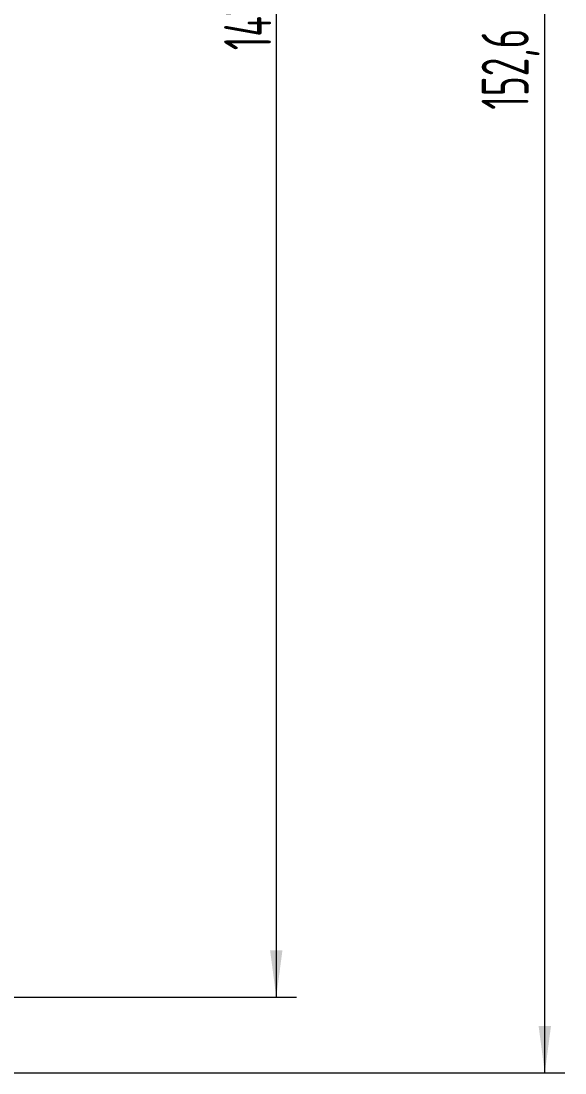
# Model space of a CAD drawing. Header units: millimetres. Extents: x 0 to 841, y 0 to 594.
# Drawn here: x 400.7 to 441.2, y 242.6 to 321 of the extents above; entities that cross this region are included whole.
import ezdxf

# ---------------------------------------------------------------- set-up
doc = ezdxf.new("R2010")
doc.units = ezdxf.units.MM
doc.layers.add('200', color=7, linetype='Continuous')
doc.styles.add('iso-1', font='isocp.shx')
doc.dimstyles.get("Standard").update_dxf_attribs({"dimtxt": 0.18, "dimasz": 0.18, "dimexe": 0.18, "dimexo": 0.0625, "dimgap": 0.09, "dimtad": 0, "dimtih": 1, "dimtoh": 1, "dimdec": 4, "dimzin": 0, "dimdsep": 46, "dimtxsty": 'Standard', "dimcen": 0.09, "dimadec": 0, "dimazin": 0, "dimtfac": 1, "dimtdec": 4, "dimtofl": 0, "dimtmove": 0, "dimatfit": 3, "dimfxl": 1, "dimtolj": 1, "dimtzin": 0, "dimarcsym": 0})

# ---------------------------------------------------------------- blocks, each defined once
blk = doc.blocks.new('_U0')
at = {"layer": '200', "color": 7, "lineweight": 13}
for p, q in [((398.722642, 395.28336), (421.244331, 395.28336)), ((419.744331, 395.28336), (419.744331, 248.28336)), ((398.722642, 248.28336), (421.244331, 248.28336))]:
    blk.add_line(p, q, dxfattribs=at)
at = {"layer": '200', "color": 7, "lineweight": 25}
for points in [[(419.744331, 395.28336), (420.205115, 391.783362), (419.283547, 391.783359)], [(419.744331, 248.28336), (419.283547, 251.783359), (420.205115, 251.783362)]]:
    blk.add_solid(points, dxfattribs=at)
at = {"layer": '200', "color": 7, "linetype": 'Continuous', "lineweight": 18, "insert": (419.358778, 318.859018), "char_height": 3.5, "attachment_point": 7, "rotation": 90, "line_spacing_factor": 0.963855, "style": 'iso-1'}
blk.add_mtext('\\W0.6447;147', dxfattribs=at)
blk = doc.blocks.new('_U1')
at = {"layer": '200', "color": 7, "lineweight": 13}
for p, q in [((398.722642, 395.28336), (441.244331, 395.28336)), ((439.744331, 242.63336), (439.744331, 395.28336)), ((392.122642, 242.63336), (441.244331, 242.63336))]:
    blk.add_line(p, q, dxfattribs=at)
at = {"layer": '200', "color": 7, "lineweight": 25}
for points in [[(439.744331, 395.28336), (440.205115, 391.783362), (439.283547, 391.783359)], [(439.744331, 242.63336), (439.283547, 246.133359), (440.205115, 246.133362)]]:
    blk.add_solid(points, dxfattribs=at)
at = {"layer": '200', "color": 7, "linetype": 'Continuous', "lineweight": 18, "insert": (439.358778, 314.42586), "char_height": 3.5, "attachment_point": 7, "rotation": 90, "line_spacing_factor": 0.963855, "style": 'iso-1'}
blk.add_mtext('\\W0.6449;152,6', dxfattribs=at)

msp = doc.modelspace()

# ---------------------------------------------------------------- dimensions: what is measured, and where the dimension line sits
at = {"layer": '200', "color": 7, "linetype": 'Continuous', "lineweight": 18}
for base, p1, p2, picture, middle in [((439.744331, 395.28336), (392.122642, 242.63336), (398.722642, 395.28336), '_U1', (439.744331, 318.95836)), ((419.744331, 248.28336), (398.722642, 395.28336), (398.722642, 248.28336), '_U0', (419.744331, 321.78336))]:
    dim = msp.add_linear_dim(base=base, p1=p1, p2=p2, angle=90, dimstyle='Standard', override={"dimtxt": 3.5, "dimasz": 3.5, "dimexe": 1.5, "dimexo": 0, "dimgap": 1.75, "dimtad": 1, "dimtih": 0, "dimtoh": 0, "dimdec": 1, "dimlfac": 1, "dimzin": 8, "dimdsep": 44, "dimlunit": 2, "dimtxsty": 'iso-1', "dimsah": 1, "dimse1": 0, "dimse2": 0, "dimsd1": 0, "dimsd2": 0, "dimclrd": 7, "dimclre": 7, "dimclrt": 7, "dimtol": 0, "dimtm": -0.1, "dimtfac": 0.714286, "dimtdec": 2, "dimtofl": 1, "dimtmove": 0, "dimtzin": 8, "dimlwd": 13, "dimlwe": 13}, dxfattribs=at)
    dim.commit()
    dim.dimension.update_dxf_attribs({"geometry": picture, "text_midpoint": middle, "dimtype": 160})

doc.saveas('drawing.dxf')
